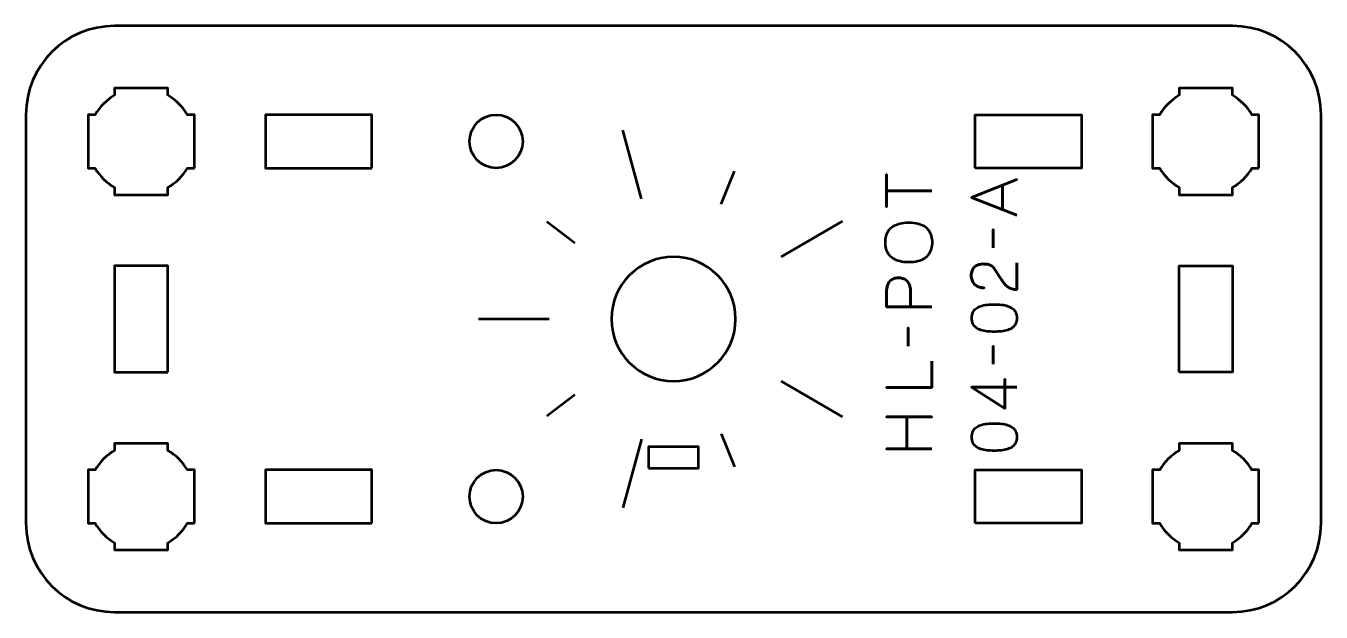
# Model space of a CAD drawing. Header units: centimetres. Extents: x -26.2 to 5.2, y -16.5 to -1.3.
# Drawn here: x -26.15 to -18.85, y -16.5 to -13.2 of the extents above; entities that cross this region are included whole.
import ezdxf

# ---------------------------------------------------------------- set-up
doc = ezdxf.new("R2010")
doc.units = ezdxf.units.CM
doc.header["$MEASUREMENT"] = 0
doc.layers.add('Layer 1', color=7, linetype='Continuous')

msp = doc.modelspace()

# ---------------------------------------------------------------- linework, layer by layer
at = {"layer": 'Layer 1', "lineweight": 53}
for centre in [(-23.49998, -13.85001), (-23.49998, -15.85001)]:
    msp.add_ellipse(centre, major_axis=(0, 0.15), ratio=1, dxfattribs=at)
for points, knots in [([(-19.35007, -16.49999), (-19.35007, -16.49999), (-25.64992, -16.49999), (-25.64992, -16.49999), (-25.64992, -16.49999), (-25.92705, -16.49999), (-26.15001, -16.27689), (-26.15001, -15.99989), (-26.15001, -15.99989), (-26.15001, -15.99989), (-26.15001, -13.69997), (-26.15001, -13.69997), (-26.15001, -13.69997), (-26.15001, -13.42296), (-25.92705, -13.20001), (-25.64992, -13.20001), (-25.64992, -13.20001), (-25.64992, -13.20001), (-19.35007, -13.20001), (-19.35007, -13.20001), (-19.35007, -13.20001), (-19.07308, -13.20001), (-18.84999, -13.42296), (-18.84999, -13.69997), (-18.84999, -13.69997), (-18.84999, -13.69997), (-18.84999, -15.99989), (-18.84999, -15.99989), (-18.84999, -15.99989), (-18.84999, -16.27689), (-19.07308, -16.49999), (-19.35007, -16.49999)], [0, 0, 0, 0, 0.125, 0.125, 0.125, 0.125, 0.25, 0.25, 0.25, 0.25, 0.375, 0.375, 0.375, 0.375, 0.5, 0.5, 0.5, 0.5, 0.625, 0.625, 0.625, 0.625, 0.75, 0.75, 0.75, 0.75, 0.875, 0.875, 0.875, 0.875, 1, 1, 1, 1]), ([(-25.19998, -14.00008), (-25.19998, -14.00008), (-25.24009, -14.00008), (-25.24009, -14.00008), (-25.24009, -14.00008), (-25.26641, -14.04556), (-25.30444, -14.08359), (-25.34991, -14.1099), (-25.34991, -14.1099), (-25.34991, -14.1099), (-25.34991, -14.15001), (-25.34991, -14.15001), (-25.34991, -14.15001), (-25.34991, -14.15001), (-25.49998, -14.15001), (-25.49998, -14.15001), (-25.49998, -14.15001), (-25.49998, -14.15001), (-25.64991, -14.15001), (-25.64991, -14.15001), (-25.64991, -14.15001), (-25.64991, -14.15001), (-25.64991, -14.1099), (-25.64991, -14.1099), (-25.64991, -14.1099), (-25.69553, -14.08359), (-25.73345, -14.04556), (-25.75977, -14.00008), (-25.75977, -14.00008), (-25.75977, -14.00008), (-25.79999, -14.00008), (-25.79999, -14.00008), (-25.79999, -14.00008), (-25.79999, -14.00008), (-25.79999, -13.85001), (-25.79999, -13.85001), (-25.79999, -13.85001), (-25.79999, -13.85001), (-25.79999, -13.70008), (-25.79999, -13.70008), (-25.79999, -13.70008), (-25.79999, -13.70008), (-25.75977, -13.70008), (-25.75977, -13.70008), (-25.75977, -13.70008), (-25.73345, -13.65461), (-25.69553, -13.61658), (-25.64991, -13.59026), (-25.64991, -13.59026), (-25.64991, -13.59026), (-25.64991, -13.55001), (-25.64991, -13.55001), (-25.64991, -13.55001), (-25.64991, -13.55001), (-25.49998, -13.55001), (-25.49998, -13.55001), (-25.49998, -13.55001), (-25.49998, -13.55001), (-25.34991, -13.55001), (-25.34991, -13.55001), (-25.34991, -13.55001), (-25.34991, -13.55001), (-25.34991, -13.59026), (-25.34991, -13.59026), (-25.34991, -13.59026), (-25.30444, -13.61658), (-25.26641, -13.65461), (-25.24009, -13.70008), (-25.24009, -13.70008), (-25.24009, -13.70008), (-25.19998, -13.70008), (-25.19998, -13.70008), (-25.19998, -13.70008), (-25.19998, -13.70008), (-25.19998, -13.85001), (-25.19998, -13.85001), (-25.19998, -13.85001), (-25.19998, -13.85001), (-25.19998, -14.00008), (-25.19998, -14.00008)], [0, 0, 0, 0, 0.05, 0.05, 0.05, 0.05, 0.1, 0.1, 0.1, 0.1, 0.15, 0.15, 0.15, 0.15, 0.2, 0.2, 0.2, 0.2, 0.25, 0.25, 0.25, 0.25, 0.3, 0.3, 0.3, 0.3, 0.35, 0.35, 0.35, 0.35, 0.4, 0.4, 0.4, 0.4, 0.45, 0.45, 0.45, 0.45, 0.5, 0.5, 0.5, 0.5, 0.55, 0.55, 0.55, 0.55, 0.6, 0.6, 0.6, 0.6, 0.65, 0.65, 0.65, 0.65, 0.7, 0.7, 0.7, 0.7, 0.75, 0.75, 0.75, 0.75, 0.8, 0.8, 0.8, 0.8, 0.85, 0.85, 0.85, 0.85, 0.9, 0.9, 0.9, 0.9, 0.95, 0.95, 0.95, 0.95, 1, 1, 1, 1]), ([(-19.19999, -14.00008), (-19.19999, -14.00008), (-19.2401, -14.00008), (-19.2401, -14.00008), (-19.2401, -14.00008), (-19.26642, -14.04556), (-19.30445, -14.08359), (-19.34992, -14.1099), (-19.34992, -14.1099), (-19.34992, -14.1099), (-19.34992, -14.15001), (-19.34992, -14.15001), (-19.34992, -14.15001), (-19.34992, -14.15001), (-19.49999, -14.15001), (-19.49999, -14.15001), (-19.49999, -14.15001), (-19.49999, -14.15001), (-19.64992, -14.15001), (-19.64992, -14.15001), (-19.64992, -14.15001), (-19.64992, -14.15001), (-19.64992, -14.1099), (-19.64992, -14.1099), (-19.64992, -14.1099), (-19.69554, -14.08359), (-19.73346, -14.04556), (-19.75978, -14.00008), (-19.75978, -14.00008), (-19.75978, -14.00008), (-19.8, -14.00008), (-19.8, -14.00008), (-19.8, -14.00008), (-19.8, -14.00008), (-19.8, -13.85001), (-19.8, -13.85001), (-19.8, -13.85001), (-19.8, -13.85001), (-19.8, -13.70008), (-19.8, -13.70008), (-19.8, -13.70008), (-19.8, -13.70008), (-19.75978, -13.70008), (-19.75978, -13.70008), (-19.75978, -13.70008), (-19.73346, -13.65461), (-19.69554, -13.61658), (-19.64992, -13.59026), (-19.64992, -13.59026), (-19.64992, -13.59026), (-19.64992, -13.55001), (-19.64992, -13.55001), (-19.64992, -13.55001), (-19.64992, -13.55001), (-19.49999, -13.55001), (-19.49999, -13.55001), (-19.49999, -13.55001), (-19.49999, -13.55001), (-19.34992, -13.55001), (-19.34992, -13.55001), (-19.34992, -13.55001), (-19.34992, -13.55001), (-19.34992, -13.59026), (-19.34992, -13.59026), (-19.34992, -13.59026), (-19.30445, -13.61658), (-19.26642, -13.65461), (-19.2401, -13.70008), (-19.2401, -13.70008), (-19.2401, -13.70008), (-19.19999, -13.70008), (-19.19999, -13.70008), (-19.19999, -13.70008), (-19.19999, -13.70008), (-19.19999, -13.85001), (-19.19999, -13.85001), (-19.19999, -13.85001), (-19.19999, -13.85001), (-19.19999, -14.00008), (-19.19999, -14.00008)], [0, 0, 0, 0, 0.05, 0.05, 0.05, 0.05, 0.1, 0.1, 0.1, 0.1, 0.15, 0.15, 0.15, 0.15, 0.2, 0.2, 0.2, 0.2, 0.25, 0.25, 0.25, 0.25, 0.3, 0.3, 0.3, 0.3, 0.35, 0.35, 0.35, 0.35, 0.4, 0.4, 0.4, 0.4, 0.45, 0.45, 0.45, 0.45, 0.5, 0.5, 0.5, 0.5, 0.55, 0.55, 0.55, 0.55, 0.6, 0.6, 0.6, 0.6, 0.65, 0.65, 0.65, 0.65, 0.7, 0.7, 0.7, 0.7, 0.75, 0.75, 0.75, 0.75, 0.8, 0.8, 0.8, 0.8, 0.85, 0.85, 0.85, 0.85, 0.9, 0.9, 0.9, 0.9, 0.95, 0.95, 0.95, 0.95, 1, 1, 1, 1]), ([(-24.19997, -13.99997), (-24.19997, -13.99997), (-24.79997, -13.99997), (-24.79997, -13.99997), (-24.79997, -13.99997), (-24.79997, -13.99997), (-24.79997, -13.69997), (-24.79997, -13.69997), (-24.79997, -13.69997), (-24.79997, -13.69997), (-24.19997, -13.69997), (-24.19997, -13.69997), (-24.19997, -13.69997), (-24.19997, -13.69997), (-24.19997, -13.99997), (-24.19997, -13.99997)], [0, 0, 0, 0, 0.25, 0.25, 0.25, 0.25, 0.5, 0.5, 0.5, 0.5, 0.75, 0.75, 0.75, 0.75, 1, 1, 1, 1]), ([(-20.80001, -14.00005), (-20.80001, -14.00005), (-20.20001, -14.00005), (-20.20001, -14.00005), (-20.20001, -14.00005), (-20.20001, -14.00005), (-20.20001, -13.70005), (-20.20001, -13.70005), (-20.20001, -13.70005), (-20.20001, -13.70005), (-20.80001, -13.70005), (-20.80001, -13.70005), (-20.80001, -13.70005), (-20.80001, -13.70005), (-20.80001, -14.00005), (-20.80001, -14.00005)], [0, 0, 0, 0, 0.25, 0.25, 0.25, 0.25, 0.5, 0.5, 0.5, 0.5, 0.75, 0.75, 0.75, 0.75, 1, 1, 1, 1]), ([(-22.84998, -14.85001), (-22.84998, -14.65675), (-22.69324, -14.50001), (-22.49999, -14.50001), (-22.49999, -14.50001), (-22.30673, -14.50001), (-22.14999, -14.65675), (-22.14999, -14.85001), (-22.14999, -14.85001), (-22.14999, -15.04327), (-22.30673, -15.20001), (-22.49999, -15.20001), (-22.49999, -15.20001), (-22.69324, -15.20001), (-22.84998, -15.04327), (-22.84998, -14.85001)], [0, 0, 0, 0, 0.25, 0.25, 0.25, 0.25, 0.5, 0.5, 0.5, 0.5, 0.75, 0.75, 0.75, 0.75, 1, 1, 1, 1]), ([(-25.34992, -15.14994), (-25.34992, -15.14994), (-25.64992, -15.14994), (-25.64992, -15.14994), (-25.64992, -15.14994), (-25.64992, -15.14994), (-25.64992, -14.54994), (-25.64992, -14.54994), (-25.64992, -14.54994), (-25.64992, -14.54994), (-25.34992, -14.54994), (-25.34992, -14.54994), (-25.34992, -14.54994), (-25.34992, -14.54994), (-25.34992, -15.14994), (-25.34992, -15.14994)], [0, 0, 0, 0, 0.25, 0.25, 0.25, 0.25, 0.5, 0.5, 0.5, 0.5, 0.75, 0.75, 0.75, 0.75, 1, 1, 1, 1]), ([(-19.65006, -15.15002), (-19.65006, -15.15002), (-19.35006, -15.15002), (-19.35006, -15.15002), (-19.35006, -15.15002), (-19.35006, -15.15002), (-19.35006, -14.55002), (-19.35006, -14.55002), (-19.35006, -14.55002), (-19.35006, -14.55002), (-19.65006, -14.55002), (-19.65006, -14.55002), (-19.65006, -14.55002), (-19.65006, -14.55002), (-19.65006, -15.15002), (-19.65006, -15.15002)], [0, 0, 0, 0, 0.25, 0.25, 0.25, 0.25, 0.5, 0.5, 0.5, 0.5, 0.75, 0.75, 0.75, 0.75, 1, 1, 1, 1]), ([(-25.19998, -16.00008), (-25.19998, -16.00008), (-25.24009, -16.00008), (-25.24009, -16.00008), (-25.24009, -16.00008), (-25.26641, -16.04556), (-25.30444, -16.08359), (-25.34991, -16.1099), (-25.34991, -16.1099), (-25.34991, -16.1099), (-25.34991, -16.15001), (-25.34991, -16.15001), (-25.34991, -16.15001), (-25.34991, -16.15001), (-25.49998, -16.15001), (-25.49998, -16.15001), (-25.49998, -16.15001), (-25.49998, -16.15001), (-25.64991, -16.15001), (-25.64991, -16.15001), (-25.64991, -16.15001), (-25.64991, -16.15001), (-25.64991, -16.1099), (-25.64991, -16.1099), (-25.64991, -16.1099), (-25.69553, -16.08359), (-25.73345, -16.04556), (-25.75977, -16.00008), (-25.75977, -16.00008), (-25.75977, -16.00008), (-25.79999, -16.00008), (-25.79999, -16.00008), (-25.79999, -16.00008), (-25.79999, -16.00008), (-25.79999, -15.85001), (-25.79999, -15.85001), (-25.79999, -15.85001), (-25.79999, -15.85001), (-25.79999, -15.70008), (-25.79999, -15.70008), (-25.79999, -15.70008), (-25.79999, -15.70008), (-25.75977, -15.70008), (-25.75977, -15.70008), (-25.75977, -15.70008), (-25.73345, -15.65461), (-25.69553, -15.61658), (-25.64991, -15.59026), (-25.64991, -15.59026), (-25.64991, -15.59026), (-25.64991, -15.55001), (-25.64991, -15.55001), (-25.64991, -15.55001), (-25.64991, -15.55001), (-25.49998, -15.55001), (-25.49998, -15.55001), (-25.49998, -15.55001), (-25.49998, -15.55001), (-25.34991, -15.55001), (-25.34991, -15.55001), (-25.34991, -15.55001), (-25.34991, -15.55001), (-25.34991, -15.59026), (-25.34991, -15.59026), (-25.34991, -15.59026), (-25.30444, -15.61658), (-25.26641, -15.65461), (-25.24009, -15.70008), (-25.24009, -15.70008), (-25.24009, -15.70008), (-25.19998, -15.70008), (-25.19998, -15.70008), (-25.19998, -15.70008), (-25.19998, -15.70008), (-25.19998, -15.85001), (-25.19998, -15.85001), (-25.19998, -15.85001), (-25.19998, -15.85001), (-25.19998, -16.00008), (-25.19998, -16.00008)], [0, 0, 0, 0, 0.05, 0.05, 0.05, 0.05, 0.1, 0.1, 0.1, 0.1, 0.15, 0.15, 0.15, 0.15, 0.2, 0.2, 0.2, 0.2, 0.25, 0.25, 0.25, 0.25, 0.3, 0.3, 0.3, 0.3, 0.35, 0.35, 0.35, 0.35, 0.4, 0.4, 0.4, 0.4, 0.45, 0.45, 0.45, 0.45, 0.5, 0.5, 0.5, 0.5, 0.55, 0.55, 0.55, 0.55, 0.6, 0.6, 0.6, 0.6, 0.65, 0.65, 0.65, 0.65, 0.7, 0.7, 0.7, 0.7, 0.75, 0.75, 0.75, 0.75, 0.8, 0.8, 0.8, 0.8, 0.85, 0.85, 0.85, 0.85, 0.9, 0.9, 0.9, 0.9, 0.95, 0.95, 0.95, 0.95, 1, 1, 1, 1]), ([(-22.63998, -15.69001), (-22.63998, -15.69001), (-22.63998, -15.57001), (-22.63998, -15.57001), (-22.63998, -15.57001), (-22.63998, -15.57001), (-22.35999, -15.57001), (-22.35999, -15.57001), (-22.35999, -15.57001), (-22.35999, -15.57001), (-22.35999, -15.69001), (-22.35999, -15.69001), (-22.35999, -15.69001), (-22.35999, -15.69001), (-22.63998, -15.69001), (-22.63998, -15.69001)], [0, 0, 0, 0, 0.25, 0.25, 0.25, 0.25, 0.5, 0.5, 0.5, 0.5, 0.75, 0.75, 0.75, 0.75, 1, 1, 1, 1]), ([(-19.19999, -16.00008), (-19.19999, -16.00008), (-19.2401, -16.00008), (-19.2401, -16.00008), (-19.2401, -16.00008), (-19.26642, -16.04556), (-19.30445, -16.08359), (-19.34992, -16.1099), (-19.34992, -16.1099), (-19.34992, -16.1099), (-19.34992, -16.15001), (-19.34992, -16.15001), (-19.34992, -16.15001), (-19.34992, -16.15001), (-19.49999, -16.15001), (-19.49999, -16.15001), (-19.49999, -16.15001), (-19.49999, -16.15001), (-19.64992, -16.15001), (-19.64992, -16.15001), (-19.64992, -16.15001), (-19.64992, -16.15001), (-19.64992, -16.1099), (-19.64992, -16.1099), (-19.64992, -16.1099), (-19.69554, -16.08359), (-19.73346, -16.04556), (-19.75978, -16.00008), (-19.75978, -16.00008), (-19.75978, -16.00008), (-19.8, -16.00008), (-19.8, -16.00008), (-19.8, -16.00008), (-19.8, -16.00008), (-19.8, -15.85001), (-19.8, -15.85001), (-19.8, -15.85001), (-19.8, -15.85001), (-19.8, -15.70008), (-19.8, -15.70008), (-19.8, -15.70008), (-19.8, -15.70008), (-19.75978, -15.70008), (-19.75978, -15.70008), (-19.75978, -15.70008), (-19.73346, -15.65461), (-19.69554, -15.61658), (-19.64992, -15.59026), (-19.64992, -15.59026), (-19.64992, -15.59026), (-19.64992, -15.55001), (-19.64992, -15.55001), (-19.64992, -15.55001), (-19.64992, -15.55001), (-19.49999, -15.55001), (-19.49999, -15.55001), (-19.49999, -15.55001), (-19.49999, -15.55001), (-19.34992, -15.55001), (-19.34992, -15.55001), (-19.34992, -15.55001), (-19.34992, -15.55001), (-19.34992, -15.59026), (-19.34992, -15.59026), (-19.34992, -15.59026), (-19.30445, -15.61658), (-19.26642, -15.65461), (-19.2401, -15.70008), (-19.2401, -15.70008), (-19.2401, -15.70008), (-19.19999, -15.70008), (-19.19999, -15.70008), (-19.19999, -15.70008), (-19.19999, -15.70008), (-19.19999, -15.85001), (-19.19999, -15.85001), (-19.19999, -15.85001), (-19.19999, -15.85001), (-19.19999, -16.00008), (-19.19999, -16.00008)], [0, 0, 0, 0, 0.05, 0.05, 0.05, 0.05, 0.1, 0.1, 0.1, 0.1, 0.15, 0.15, 0.15, 0.15, 0.2, 0.2, 0.2, 0.2, 0.25, 0.25, 0.25, 0.25, 0.3, 0.3, 0.3, 0.3, 0.35, 0.35, 0.35, 0.35, 0.4, 0.4, 0.4, 0.4, 0.45, 0.45, 0.45, 0.45, 0.5, 0.5, 0.5, 0.5, 0.55, 0.55, 0.55, 0.55, 0.6, 0.6, 0.6, 0.6, 0.65, 0.65, 0.65, 0.65, 0.7, 0.7, 0.7, 0.7, 0.75, 0.75, 0.75, 0.75, 0.8, 0.8, 0.8, 0.8, 0.85, 0.85, 0.85, 0.85, 0.9, 0.9, 0.9, 0.9, 0.95, 0.95, 0.95, 0.95, 1, 1, 1, 1]), ([(-24.19997, -15.99989), (-24.19997, -15.99989), (-24.79997, -15.99989), (-24.79997, -15.99989), (-24.79997, -15.99989), (-24.79997, -15.99989), (-24.79997, -15.69989), (-24.79997, -15.69989), (-24.79997, -15.69989), (-24.79997, -15.69989), (-24.19997, -15.69989), (-24.19997, -15.69989), (-24.19997, -15.69989), (-24.19997, -15.69989), (-24.19997, -15.99989), (-24.19997, -15.99989)], [0, 0, 0, 0, 0.25, 0.25, 0.25, 0.25, 0.5, 0.5, 0.5, 0.5, 0.75, 0.75, 0.75, 0.75, 1, 1, 1, 1]), ([(-20.80001, -15.99997), (-20.80001, -15.99997), (-20.20001, -15.99997), (-20.20001, -15.99997), (-20.20001, -15.99997), (-20.20001, -15.99997), (-20.20001, -15.69997), (-20.20001, -15.69997), (-20.20001, -15.69997), (-20.20001, -15.69997), (-20.80001, -15.69997), (-20.80001, -15.69997), (-20.80001, -15.69997), (-20.80001, -15.69997), (-20.80001, -15.99997), (-20.80001, -15.99997)], [0, 0, 0, 0, 0.25, 0.25, 0.25, 0.25, 0.5, 0.5, 0.5, 0.5, 0.75, 0.75, 0.75, 0.75, 1, 1, 1, 1])]:
    msp.add_open_spline(points, degree=3, knots=knots, dxfattribs=at)
at = {"layer": 'Layer 1', "color": 5, "lineweight": 53}
for points in [[(-22.68116, -14.17386), (-22.68116, -14.17386), (-22.78469, -13.78749), (-22.78469, -13.78749)], [(-22.23211, -14.20329), (-22.23211, -14.20329), (-22.15557, -14.01852), (-22.15557, -14.01852)], [(-23.05533, -14.42388), (-23.05533, -14.42388), (-23.214, -14.30212), (-23.214, -14.30212)], [(-21.89377, -14.50001), (-21.89377, -14.50001), (-21.54736, -14.30001), (-21.54736, -14.30001)], [(-23.19998, -14.85001), (-23.19998, -14.85001), (-23.59998, -14.85001), (-23.59998, -14.85001)], [(-21.89377, -15.20001), (-21.89377, -15.20001), (-21.54736, -15.40001), (-21.54736, -15.40001)], [(-23.05533, -15.27614), (-23.05533, -15.27614), (-23.214, -15.39789), (-23.214, -15.39789)], [(-22.68116, -15.52615), (-22.68116, -15.52615), (-22.78469, -15.91252), (-22.78469, -15.91252)], [(-22.23211, -15.49672), (-22.23211, -15.49672), (-22.15557, -15.6815), (-22.15557, -15.6815)]]:
    msp.add_open_spline(points, degree=3, dxfattribs=at)
for points, knots in [([(-21.04463, -14.12794), (-21.04463, -14.12794), (-21.29898, -14.12794), (-21.29898, -14.12794), (-21.29898, -14.12794), (-21.29898, -14.12794), (-21.29898, -14.21931), (-21.29898, -14.21931), (-21.29898, -14.21931), (-21.29898, -14.21931), (-21.29898, -14.03586), (-21.29898, -14.03586), (-21.29898, -14.03586), (-21.29898, -14.03586), (-21.29898, -14.12794), (-21.29898, -14.12794), (-21.29898, -14.12794), (-21.29898, -14.12794), (-21.04463, -14.12794), (-21.04463, -14.12794)], [0, 0, 0, 0, 0.2, 0.2, 0.2, 0.2, 0.4, 0.4, 0.4, 0.4, 0.6, 0.6, 0.6, 0.6, 0.8, 0.8, 0.8, 0.8, 1, 1, 1, 1]), ([(-20.56521, -14.26622), (-20.56521, -14.26622), (-20.81956, -14.16532), (-20.81956, -14.16532), (-20.81956, -14.16532), (-20.81956, -14.16532), (-20.56521, -14.06408), (-20.56521, -14.06408), (-20.56521, -14.06408), (-20.56521, -14.06408), (-20.81956, -14.16532), (-20.81956, -14.16532), (-20.81956, -14.16532), (-20.81956, -14.16532), (-20.56521, -14.26622), (-20.56521, -14.26622)], [0, 0, 0, 0, 0.25, 0.25, 0.25, 0.25, 0.5, 0.5, 0.5, 0.5, 0.75, 0.75, 0.75, 0.75, 1, 1, 1, 1]), ([(-20.64529, -14.23447), (-20.64529, -14.23447), (-20.64529, -14.09618), (-20.64529, -14.09618), (-20.64529, -14.09618), (-20.64529, -14.09618), (-20.64529, -14.23447), (-20.64529, -14.23447)], [0, 0, 0, 0, 0.5, 0.5, 0.5, 0.5, 1, 1, 1, 1]), ([(-21.04251, -14.41863), (-21.04245, -14.40622), (-21.04392, -14.39446), (-21.04681, -14.38323), (-21.04681, -14.38323), (-21.04975, -14.37206), (-21.05433, -14.36183), (-21.06068, -14.35248), (-21.06068, -14.35248), (-21.06697, -14.34313), (-21.07526, -14.33502), (-21.08549, -14.32814), (-21.08549, -14.32814), (-21.09572, -14.32126), (-21.10813, -14.31597), (-21.12271, -14.3122), (-21.12271, -14.3122), (-21.13729, -14.30838), (-21.15429, -14.3065), (-21.17375, -14.30644), (-21.17375, -14.30644), (-21.19321, -14.3065), (-21.2102, -14.30838), (-21.22484, -14.3122), (-21.22484, -14.3122), (-21.23948, -14.31597), (-21.25195, -14.32126), (-21.26224, -14.32814), (-21.26224, -14.32814), (-21.27253, -14.33502), (-21.28088, -14.34313), (-21.28728, -14.35248), (-21.28728, -14.35248), (-21.29369, -14.36183), (-21.29834, -14.37206), (-21.30134, -14.38323), (-21.30134, -14.38323), (-21.30428, -14.39446), (-21.30575, -14.40622), (-21.30569, -14.41863), (-21.30569, -14.41863), (-21.30575, -14.43103), (-21.30428, -14.44279), (-21.30134, -14.45402), (-21.30134, -14.45402), (-21.29834, -14.46519), (-21.29369, -14.47542), (-21.28728, -14.48477), (-21.28728, -14.48477), (-21.28088, -14.49412), (-21.27253, -14.50223), (-21.26224, -14.50911), (-21.26224, -14.50911), (-21.25195, -14.51599), (-21.23948, -14.52128), (-21.22484, -14.52505), (-21.22484, -14.52505), (-21.2102, -14.52887), (-21.19321, -14.53075), (-21.17375, -14.53081), (-21.17375, -14.53081), (-21.15429, -14.53075), (-21.13729, -14.52887), (-21.12271, -14.52505), (-21.12271, -14.52505), (-21.10813, -14.52128), (-21.09572, -14.51599), (-21.08549, -14.50911), (-21.08549, -14.50911), (-21.07526, -14.50223), (-21.06697, -14.49412), (-21.06068, -14.48477), (-21.06068, -14.48477), (-21.05433, -14.47542), (-21.04975, -14.46519), (-21.04681, -14.45402), (-21.04681, -14.45402), (-21.04392, -14.44279), (-21.04245, -14.43103), (-21.04251, -14.41863)], [0, 0, 0, 0, 0.05, 0.05, 0.05, 0.05, 0.1, 0.1, 0.1, 0.1, 0.15, 0.15, 0.15, 0.15, 0.2, 0.2, 0.2, 0.2, 0.25, 0.25, 0.25, 0.25, 0.3, 0.3, 0.3, 0.3, 0.35, 0.35, 0.35, 0.35, 0.4, 0.4, 0.4, 0.4, 0.45, 0.45, 0.45, 0.45, 0.5, 0.5, 0.5, 0.5, 0.55, 0.55, 0.55, 0.55, 0.6, 0.6, 0.6, 0.6, 0.65, 0.65, 0.65, 0.65, 0.7, 0.7, 0.7, 0.7, 0.75, 0.75, 0.75, 0.75, 0.8, 0.8, 0.8, 0.8, 0.85, 0.85, 0.85, 0.85, 0.9, 0.9, 0.9, 0.9, 0.95, 0.95, 0.95, 0.95, 1, 1, 1, 1]), ([(-21.04251, -14.41863), (-21.04245, -14.40622), (-21.04392, -14.39446), (-21.04681, -14.38323), (-21.04681, -14.38323), (-21.04975, -14.37206), (-21.05433, -14.36183), (-21.06068, -14.35248), (-21.06068, -14.35248), (-21.06697, -14.34313), (-21.07526, -14.33502), (-21.08549, -14.32814), (-21.08549, -14.32814), (-21.09572, -14.32126), (-21.10813, -14.31597), (-21.12271, -14.3122), (-21.12271, -14.3122), (-21.13729, -14.30838), (-21.15429, -14.3065), (-21.17375, -14.30644), (-21.17375, -14.30644), (-21.19321, -14.3065), (-21.2102, -14.30838), (-21.22484, -14.3122), (-21.22484, -14.3122), (-21.23948, -14.31597), (-21.25195, -14.32126), (-21.26224, -14.32814), (-21.26224, -14.32814), (-21.27253, -14.33502), (-21.28088, -14.34313), (-21.28728, -14.35248), (-21.28728, -14.35248), (-21.29369, -14.36183), (-21.29834, -14.37206), (-21.30134, -14.38323), (-21.30134, -14.38323), (-21.30428, -14.39446), (-21.30575, -14.40622), (-21.30569, -14.41863), (-21.30569, -14.41863), (-21.30575, -14.43103), (-21.30428, -14.44279), (-21.30134, -14.45402), (-21.30134, -14.45402), (-21.29834, -14.46519), (-21.29369, -14.47542), (-21.28728, -14.48477), (-21.28728, -14.48477), (-21.28088, -14.49412), (-21.27253, -14.50223), (-21.26224, -14.50911), (-21.26224, -14.50911), (-21.25195, -14.51599), (-21.23948, -14.52128), (-21.22484, -14.52505), (-21.22484, -14.52505), (-21.2102, -14.52887), (-21.19321, -14.53075), (-21.17375, -14.53081), (-21.17375, -14.53081), (-21.15429, -14.53075), (-21.13729, -14.52887), (-21.12271, -14.52505), (-21.12271, -14.52505), (-21.10813, -14.52128), (-21.09572, -14.51599), (-21.08549, -14.50911), (-21.08549, -14.50911), (-21.07526, -14.50223), (-21.06697, -14.49412), (-21.06068, -14.48477), (-21.06068, -14.48477), (-21.05433, -14.47542), (-21.04975, -14.46519), (-21.04681, -14.45402), (-21.04681, -14.45402), (-21.04392, -14.44279), (-21.04245, -14.43103), (-21.04251, -14.41863)], [0, 0, 0, 0, 0.05, 0.05, 0.05, 0.05, 0.1, 0.1, 0.1, 0.1, 0.15, 0.15, 0.15, 0.15, 0.2, 0.2, 0.2, 0.2, 0.25, 0.25, 0.25, 0.25, 0.3, 0.3, 0.3, 0.3, 0.35, 0.35, 0.35, 0.35, 0.4, 0.4, 0.4, 0.4, 0.45, 0.45, 0.45, 0.45, 0.5, 0.5, 0.5, 0.5, 0.55, 0.55, 0.55, 0.55, 0.6, 0.6, 0.6, 0.6, 0.65, 0.65, 0.65, 0.65, 0.7, 0.7, 0.7, 0.7, 0.75, 0.75, 0.75, 0.75, 0.8, 0.8, 0.8, 0.8, 0.85, 0.85, 0.85, 0.85, 0.9, 0.9, 0.9, 0.9, 0.95, 0.95, 0.95, 0.95, 1, 1, 1, 1]), ([(-20.69821, -14.44967), (-20.69821, -14.44967), (-20.69821, -14.34701), (-20.69821, -14.34701), (-20.69821, -14.34701), (-20.69821, -14.34701), (-20.69821, -14.44967), (-20.69821, -14.44967)], [0, 0, 0, 0, 0.5, 0.5, 0.5, 0.5, 1, 1, 1, 1]), ([(-20.56521, -14.53293), (-20.56521, -14.53293), (-20.56521, -14.68427), (-20.56521, -14.68427), (-20.56521, -14.68427), (-20.57544, -14.68398), (-20.5845, -14.68268), (-20.59226, -14.68051), (-20.59226, -14.68051), (-20.60002, -14.67827), (-20.60684, -14.67527), (-20.61272, -14.67157), (-20.61272, -14.67157), (-20.6186, -14.66781), (-20.62383, -14.66351), (-20.62842, -14.65863), (-20.62842, -14.65863), (-20.63306, -14.65375), (-20.63729, -14.64852), (-20.64129, -14.64288), (-20.64129, -14.64288), (-20.64523, -14.63723), (-20.64917, -14.63141), (-20.65305, -14.62536), (-20.65305, -14.62536), (-20.65305, -14.62536), (-20.69327, -14.56503), (-20.69327, -14.56503), (-20.69327, -14.56503), (-20.69762, -14.55886), (-20.70232, -14.55404), (-20.7075, -14.55062), (-20.7075, -14.55062), (-20.71261, -14.54716), (-20.71802, -14.54475), (-20.72367, -14.54328), (-20.72367, -14.54328), (-20.72937, -14.54186), (-20.73513, -14.54098), (-20.74107, -14.54069), (-20.74107, -14.54069), (-20.74701, -14.54039), (-20.75295, -14.54028), (-20.75889, -14.54034), (-20.75889, -14.54034), (-20.76377, -14.54034), (-20.769, -14.54098), (-20.77464, -14.54228), (-20.77464, -14.54228), (-20.78023, -14.54363), (-20.78582, -14.54574), (-20.79134, -14.54874), (-20.79134, -14.54874), (-20.79687, -14.55174), (-20.80193, -14.55574), (-20.80651, -14.56074), (-20.80651, -14.56074), (-20.81104, -14.56574), (-20.81468, -14.57191), (-20.81745, -14.57926), (-20.81745, -14.57926), (-20.82021, -14.58661), (-20.82162, -14.59525), (-20.82168, -14.60525), (-20.82168, -14.60525), (-20.82162, -14.6153), (-20.82021, -14.62418), (-20.81751, -14.63182), (-20.81751, -14.63182), (-20.8148, -14.63947), (-20.81104, -14.64599), (-20.80628, -14.6514), (-20.80628, -14.6514), (-20.80151, -14.65681), (-20.79599, -14.66116), (-20.78981, -14.66457), (-20.78981, -14.66457), (-20.78364, -14.66798), (-20.77705, -14.67045), (-20.77012, -14.67204), (-20.77012, -14.67204), (-20.76318, -14.67363), (-20.75612, -14.67439), (-20.74901, -14.67439), (-20.74901, -14.67439), (-20.75612, -14.67439), (-20.76318, -14.67363), (-20.77012, -14.67204), (-20.77012, -14.67204), (-20.77705, -14.67045), (-20.78364, -14.66798), (-20.78981, -14.66457), (-20.78981, -14.66457), (-20.79599, -14.66116), (-20.80151, -14.65681), (-20.80628, -14.6514), (-20.80628, -14.6514), (-20.81104, -14.64599), (-20.8148, -14.63947), (-20.81751, -14.63182), (-20.81751, -14.63182), (-20.82021, -14.62418), (-20.82162, -14.6153), (-20.82168, -14.60525), (-20.82168, -14.60525), (-20.82162, -14.59525), (-20.82021, -14.58661), (-20.81745, -14.57926), (-20.81745, -14.57926), (-20.81468, -14.57191), (-20.81104, -14.56574), (-20.80651, -14.56074), (-20.80651, -14.56074), (-20.80193, -14.55574), (-20.79687, -14.55174), (-20.79134, -14.54874), (-20.79134, -14.54874), (-20.78582, -14.54574), (-20.78023, -14.54363), (-20.77464, -14.54228), (-20.77464, -14.54228), (-20.769, -14.54098), (-20.76377, -14.54034), (-20.75889, -14.54034), (-20.75889, -14.54034), (-20.75295, -14.54028), (-20.74701, -14.54039), (-20.74107, -14.54069), (-20.74107, -14.54069), (-20.73513, -14.54098), (-20.72937, -14.54186), (-20.72367, -14.54328), (-20.72367, -14.54328), (-20.71802, -14.54475), (-20.71261, -14.54716), (-20.7075, -14.55062), (-20.7075, -14.55062), (-20.70232, -14.55404), (-20.69762, -14.55886), (-20.69327, -14.56503), (-20.69327, -14.56503), (-20.69327, -14.56503), (-20.65305, -14.62536), (-20.65305, -14.62536), (-20.65305, -14.62536), (-20.64917, -14.63141), (-20.64523, -14.63723), (-20.64129, -14.64288), (-20.64129, -14.64288), (-20.63729, -14.64852), (-20.63306, -14.65375), (-20.62842, -14.65863), (-20.62842, -14.65863), (-20.62383, -14.66351), (-20.6186, -14.66781), (-20.61272, -14.67157), (-20.61272, -14.67157), (-20.60684, -14.67527), (-20.60002, -14.67827), (-20.59226, -14.68051), (-20.59226, -14.68051), (-20.5845, -14.68268), (-20.57544, -14.68398), (-20.56521, -14.68427), (-20.56521, -14.68427), (-20.56521, -14.68427), (-20.56521, -14.53293), (-20.56521, -14.53293)], [0, 0, 0, 0, 0.0238095, 0.0238095, 0.0238095, 0.0238095, 0.047619, 0.047619, 0.047619, 0.047619, 0.0714286, 0.0714286, 0.0714286, 0.0714286, 0.0952381, 0.0952381, 0.0952381, 0.0952381, 0.1190476, 0.1190476, 0.1190476, 0.1190476, 0.1428571, 0.1428571, 0.1428571, 0.1428571, 0.1666667, 0.1666667, 0.1666667, 0.1666667, 0.1904762, 0.1904762, 0.1904762, 0.1904762, 0.2142857, 0.2142857, 0.2142857, 0.2142857, 0.2380952, 0.2380952, 0.2380952, 0.2380952, 0.2619048, 0.2619048, 0.2619048, 0.2619048, 0.2857143, 0.2857143, 0.2857143, 0.2857143, 0.3095238, 0.3095238, 0.3095238, 0.3095238, 0.3333333, 0.3333333, 0.3333333, 0.3333333, 0.3571429, 0.3571429, 0.3571429, 0.3571429, 0.3809524, 0.3809524, 0.3809524, 0.3809524, 0.4047619, 0.4047619, 0.4047619, 0.4047619, 0.4285714, 0.4285714, 0.4285714, 0.4285714, 0.452381, 0.452381, 0.452381, 0.452381, 0.4761905, 0.4761905, 0.4761905, 0.4761905, 0.5, 0.5, 0.5, 0.5, 0.5238095, 0.5238095, 0.5238095, 0.5238095, 0.547619, 0.547619, 0.547619, 0.547619, 0.5714286, 0.5714286, 0.5714286, 0.5714286, 0.5952381, 0.5952381, 0.5952381, 0.5952381, 0.6190476, 0.6190476, 0.6190476, 0.6190476, 0.6428571, 0.6428571, 0.6428571, 0.6428571, 0.6666667, 0.6666667, 0.6666667, 0.6666667, 0.6904762, 0.6904762, 0.6904762, 0.6904762, 0.7142857, 0.7142857, 0.7142857, 0.7142857, 0.7380952, 0.7380952, 0.7380952, 0.7380952, 0.7619048, 0.7619048, 0.7619048, 0.7619048, 0.7857143, 0.7857143, 0.7857143, 0.7857143, 0.8095238, 0.8095238, 0.8095238, 0.8095238, 0.8333333, 0.8333333, 0.8333333, 0.8333333, 0.8571429, 0.8571429, 0.8571429, 0.8571429, 0.8809524, 0.8809524, 0.8809524, 0.8809524, 0.9047619, 0.9047619, 0.9047619, 0.9047619, 0.9285714, 0.9285714, 0.9285714, 0.9285714, 0.952381, 0.952381, 0.952381, 0.952381, 0.9761905, 0.9761905, 0.9761905, 0.9761905, 1, 1, 1, 1]), ([(-21.04463, -14.78128), (-21.04463, -14.78128), (-21.29898, -14.78128), (-21.29898, -14.78128), (-21.29898, -14.78128), (-21.29898, -14.78128), (-21.29898, -14.70014), (-21.29898, -14.70014), (-21.29898, -14.70014), (-21.29893, -14.68391), (-21.2971, -14.67057), (-21.29358, -14.66004), (-21.29358, -14.66004), (-21.29011, -14.64957), (-21.28528, -14.64134), (-21.27917, -14.6354), (-21.27917, -14.6354), (-21.27311, -14.62947), (-21.26618, -14.62523), (-21.25836, -14.62265), (-21.25836, -14.62265), (-21.25054, -14.62012), (-21.24236, -14.61865), (-21.23372, -14.6183), (-21.23372, -14.6183), (-21.22508, -14.61788), (-21.21661, -14.61888), (-21.20838, -14.62123), (-21.20838, -14.62123), (-21.20015, -14.62365), (-21.19268, -14.6277), (-21.18598, -14.63352), (-21.18598, -14.63352), (-21.17927, -14.63929), (-21.17392, -14.64711), (-21.16998, -14.65692), (-21.16998, -14.65692), (-21.16599, -14.66674), (-21.16399, -14.67891), (-21.16387, -14.69344), (-21.16387, -14.69344), (-21.16387, -14.69344), (-21.16387, -14.78128), (-21.16387, -14.78128), (-21.16387, -14.78128), (-21.16387, -14.78128), (-21.16387, -14.69344), (-21.16387, -14.69344), (-21.16387, -14.69344), (-21.16399, -14.67921), (-21.16599, -14.66716), (-21.16998, -14.65739), (-21.16998, -14.65739), (-21.17392, -14.64758), (-21.17927, -14.63976), (-21.18598, -14.63388), (-21.18598, -14.63388), (-21.19268, -14.62806), (-21.20015, -14.62388), (-21.20838, -14.62141), (-21.20838, -14.62141), (-21.21661, -14.61894), (-21.22508, -14.61788), (-21.23372, -14.6183), (-21.23372, -14.6183), (-21.24236, -14.61865), (-21.25054, -14.62012), (-21.25836, -14.62276), (-21.25836, -14.62276), (-21.26618, -14.62535), (-21.27311, -14.6297), (-21.27917, -14.63564), (-21.27917, -14.63564), (-21.28528, -14.64164), (-21.29011, -14.64987), (-21.29358, -14.66033), (-21.29358, -14.66033), (-21.2971, -14.67086), (-21.29893, -14.68409), (-21.29898, -14.70014), (-21.29898, -14.70014), (-21.29898, -14.70014), (-21.29898, -14.78128), (-21.29898, -14.78128), (-21.29898, -14.78128), (-21.29898, -14.78128), (-21.04463, -14.78128), (-21.04463, -14.78128)], [0, 0, 0, 0, 0.0454545, 0.0454545, 0.0454545, 0.0454545, 0.0909091, 0.0909091, 0.0909091, 0.0909091, 0.1363636, 0.1363636, 0.1363636, 0.1363636, 0.1818182, 0.1818182, 0.1818182, 0.1818182, 0.2272727, 0.2272727, 0.2272727, 0.2272727, 0.2727273, 0.2727273, 0.2727273, 0.2727273, 0.3181818, 0.3181818, 0.3181818, 0.3181818, 0.3636364, 0.3636364, 0.3636364, 0.3636364, 0.4090909, 0.4090909, 0.4090909, 0.4090909, 0.4545455, 0.4545455, 0.4545455, 0.4545455, 0.5, 0.5, 0.5, 0.5, 0.5454545, 0.5454545, 0.5454545, 0.5454545, 0.5909091, 0.5909091, 0.5909091, 0.5909091, 0.6363636, 0.6363636, 0.6363636, 0.6363636, 0.6818182, 0.6818182, 0.6818182, 0.6818182, 0.7272727, 0.7272727, 0.7272727, 0.7272727, 0.7727273, 0.7727273, 0.7727273, 0.7727273, 0.8181818, 0.8181818, 0.8181818, 0.8181818, 0.8636364, 0.8636364, 0.8636364, 0.8636364, 0.9090909, 0.9090909, 0.9090909, 0.9090909, 0.9545455, 0.9545455, 0.9545455, 0.9545455, 1, 1, 1, 1]), ([(-20.56521, -14.84478), (-20.56527, -14.83244), (-20.56744, -14.82179), (-20.57168, -14.81292), (-20.57168, -14.81292), (-20.57591, -14.8041), (-20.58197, -14.79675), (-20.58967, -14.79087), (-20.58967, -14.79087), (-20.59743, -14.78505), (-20.6066, -14.78046), (-20.61719, -14.77705), (-20.61719, -14.77705), (-20.62777, -14.7737), (-20.63935, -14.77129), (-20.65205, -14.76994), (-20.65205, -14.76994), (-20.66475, -14.76852), (-20.6781, -14.76782), (-20.69221, -14.76788), (-20.69221, -14.76788), (-20.70626, -14.76782), (-20.71961, -14.76852), (-20.73225, -14.76994), (-20.73225, -14.76994), (-20.74489, -14.77129), (-20.75653, -14.7737), (-20.76712, -14.77705), (-20.76712, -14.77705), (-20.77764, -14.78046), (-20.78681, -14.78505), (-20.79463, -14.79087), (-20.79463, -14.79087), (-20.8024, -14.79675), (-20.80845, -14.8041), (-20.81269, -14.81292), (-20.81269, -14.81292), (-20.81698, -14.82179), (-20.81915, -14.83244), (-20.81921, -14.84478), (-20.81921, -14.84478), (-20.81915, -14.85713), (-20.81698, -14.86777), (-20.81269, -14.87665), (-20.81269, -14.87665), (-20.80845, -14.88547), (-20.8024, -14.89282), (-20.79463, -14.8987), (-20.79463, -14.8987), (-20.78681, -14.90452), (-20.77764, -14.90911), (-20.76712, -14.91252), (-20.76712, -14.91252), (-20.75653, -14.91587), (-20.74489, -14.91828), (-20.73225, -14.91963), (-20.73225, -14.91963), (-20.71961, -14.92104), (-20.70626, -14.92175), (-20.69221, -14.92169), (-20.69221, -14.92169), (-20.6781, -14.92175), (-20.66475, -14.92104), (-20.65205, -14.91963), (-20.65205, -14.91963), (-20.63935, -14.91828), (-20.62777, -14.91587), (-20.61719, -14.91252), (-20.61719, -14.91252), (-20.6066, -14.90911), (-20.59743, -14.90452), (-20.58967, -14.8987), (-20.58967, -14.8987), (-20.58197, -14.89282), (-20.57591, -14.88547), (-20.57168, -14.87665), (-20.57168, -14.87665), (-20.56744, -14.86777), (-20.56527, -14.85713), (-20.56521, -14.84478)], [0, 0, 0, 0, 0.05, 0.05, 0.05, 0.05, 0.1, 0.1, 0.1, 0.1, 0.15, 0.15, 0.15, 0.15, 0.2, 0.2, 0.2, 0.2, 0.25, 0.25, 0.25, 0.25, 0.3, 0.3, 0.3, 0.3, 0.35, 0.35, 0.35, 0.35, 0.4, 0.4, 0.4, 0.4, 0.45, 0.45, 0.45, 0.45, 0.5, 0.5, 0.5, 0.5, 0.55, 0.55, 0.55, 0.55, 0.6, 0.6, 0.6, 0.6, 0.65, 0.65, 0.65, 0.65, 0.7, 0.7, 0.7, 0.7, 0.75, 0.75, 0.75, 0.75, 0.8, 0.8, 0.8, 0.8, 0.85, 0.85, 0.85, 0.85, 0.9, 0.9, 0.9, 0.9, 0.95, 0.95, 0.95, 0.95, 1, 1, 1, 1]), ([(-20.56521, -14.84478), (-20.56527, -14.83244), (-20.56744, -14.82179), (-20.57168, -14.81292), (-20.57168, -14.81292), (-20.57591, -14.8041), (-20.58197, -14.79675), (-20.58967, -14.79087), (-20.58967, -14.79087), (-20.59743, -14.78505), (-20.6066, -14.78046), (-20.61719, -14.77705), (-20.61719, -14.77705), (-20.62777, -14.7737), (-20.63935, -14.77129), (-20.65205, -14.76994), (-20.65205, -14.76994), (-20.66475, -14.76852), (-20.6781, -14.76782), (-20.69221, -14.76788), (-20.69221, -14.76788), (-20.70626, -14.76782), (-20.71961, -14.76852), (-20.73225, -14.76994), (-20.73225, -14.76994), (-20.74489, -14.77129), (-20.75653, -14.7737), (-20.76712, -14.77705), (-20.76712, -14.77705), (-20.77764, -14.78046), (-20.78681, -14.78505), (-20.79463, -14.79087), (-20.79463, -14.79087), (-20.8024, -14.79675), (-20.80845, -14.8041), (-20.81269, -14.81292), (-20.81269, -14.81292), (-20.81698, -14.82179), (-20.81915, -14.83244), (-20.81921, -14.84478), (-20.81921, -14.84478), (-20.81915, -14.85713), (-20.81698, -14.86777), (-20.81269, -14.87665), (-20.81269, -14.87665), (-20.80845, -14.88547), (-20.8024, -14.89282), (-20.79463, -14.8987), (-20.79463, -14.8987), (-20.78681, -14.90452), (-20.77764, -14.90911), (-20.76712, -14.91252), (-20.76712, -14.91252), (-20.75653, -14.91587), (-20.74489, -14.91828), (-20.73225, -14.91963), (-20.73225, -14.91963), (-20.71961, -14.92104), (-20.70626, -14.92175), (-20.69221, -14.92169), (-20.69221, -14.92169), (-20.6781, -14.92175), (-20.66475, -14.92104), (-20.65205, -14.91963), (-20.65205, -14.91963), (-20.63935, -14.91828), (-20.62777, -14.91587), (-20.61719, -14.91252), (-20.61719, -14.91252), (-20.6066, -14.90911), (-20.59743, -14.90452), (-20.58967, -14.8987), (-20.58967, -14.8987), (-20.58197, -14.89282), (-20.57591, -14.88547), (-20.57168, -14.87665), (-20.57168, -14.87665), (-20.56744, -14.86777), (-20.56527, -14.85713), (-20.56521, -14.84478)], [0, 0, 0, 0, 0.05, 0.05, 0.05, 0.05, 0.1, 0.1, 0.1, 0.1, 0.15, 0.15, 0.15, 0.15, 0.2, 0.2, 0.2, 0.2, 0.25, 0.25, 0.25, 0.25, 0.3, 0.3, 0.3, 0.3, 0.35, 0.35, 0.35, 0.35, 0.4, 0.4, 0.4, 0.4, 0.45, 0.45, 0.45, 0.45, 0.5, 0.5, 0.5, 0.5, 0.55, 0.55, 0.55, 0.55, 0.6, 0.6, 0.6, 0.6, 0.65, 0.65, 0.65, 0.65, 0.7, 0.7, 0.7, 0.7, 0.75, 0.75, 0.75, 0.75, 0.8, 0.8, 0.8, 0.8, 0.85, 0.85, 0.85, 0.85, 0.9, 0.9, 0.9, 0.9, 0.95, 0.95, 0.95, 0.95, 1, 1, 1, 1]), ([(-21.17763, -15.00283), (-21.17763, -15.00283), (-21.17763, -14.90017), (-21.17763, -14.90017), (-21.17763, -14.90017), (-21.17763, -14.90017), (-21.17763, -15.00283), (-21.17763, -15.00283)], [0, 0, 0, 0, 0.5, 0.5, 0.5, 0.5, 1, 1, 1, 1]), ([(-20.69821, -15.10514), (-20.69821, -15.10514), (-20.69821, -15.00248), (-20.69821, -15.00248), (-20.69821, -15.00248), (-20.69821, -15.00248), (-20.69821, -15.10514), (-20.69821, -15.10514)], [0, 0, 0, 0, 0.5, 0.5, 0.5, 0.5, 1, 1, 1, 1]), ([(-21.04463, -15.08785), (-21.04463, -15.08785), (-21.04463, -15.23637), (-21.04463, -15.23637), (-21.04463, -15.23637), (-21.04463, -15.23637), (-21.29898, -15.23637), (-21.29898, -15.23637), (-21.29898, -15.23637), (-21.29898, -15.23637), (-21.04463, -15.23637), (-21.04463, -15.23637), (-21.04463, -15.23637), (-21.04463, -15.23637), (-21.04463, -15.08785), (-21.04463, -15.08785)], [0, 0, 0, 0, 0.25, 0.25, 0.25, 0.25, 0.5, 0.5, 0.5, 0.5, 0.75, 0.75, 0.75, 0.75, 1, 1, 1, 1]), ([(-20.56521, -15.23425), (-20.56521, -15.23425), (-20.81956, -15.23425), (-20.81956, -15.23425), (-20.81956, -15.23425), (-20.81956, -15.23425), (-20.63294, -15.3542), (-20.63294, -15.3542), (-20.63294, -15.3542), (-20.63294, -15.3542), (-20.63294, -15.1891), (-20.63294, -15.1891), (-20.63294, -15.1891), (-20.63294, -15.1891), (-20.63294, -15.3542), (-20.63294, -15.3542), (-20.63294, -15.3542), (-20.63294, -15.3542), (-20.81956, -15.23425), (-20.81956, -15.23425), (-20.81956, -15.23425), (-20.81956, -15.23425), (-20.56521, -15.23425), (-20.56521, -15.23425)], [0, 0, 0, 0, 0.1666667, 0.1666667, 0.1666667, 0.1666667, 0.3333333, 0.3333333, 0.3333333, 0.3333333, 0.5, 0.5, 0.5, 0.5, 0.6666667, 0.6666667, 0.6666667, 0.6666667, 0.8333333, 0.8333333, 0.8333333, 0.8333333, 1, 1, 1, 1]), ([(-21.04463, -15.58068), (-21.04463, -15.58068), (-21.18539, -15.58068), (-21.18539, -15.58068), (-21.18539, -15.58068), (-21.18539, -15.58068), (-21.18539, -15.40111), (-21.18539, -15.40111), (-21.18539, -15.40111), (-21.18539, -15.40111), (-21.04463, -15.40111), (-21.04463, -15.40111), (-21.04463, -15.40111), (-21.04463, -15.40111), (-21.29863, -15.40111), (-21.29863, -15.40111), (-21.29863, -15.40111), (-21.29863, -15.40111), (-21.18539, -15.40111), (-21.18539, -15.40111), (-21.18539, -15.40111), (-21.18539, -15.40111), (-21.18539, -15.58068), (-21.18539, -15.58068), (-21.18539, -15.58068), (-21.18539, -15.58068), (-21.29863, -15.58068), (-21.29863, -15.58068), (-21.29863, -15.58068), (-21.29863, -15.58068), (-21.04463, -15.58068), (-21.04463, -15.58068)], [0, 0, 0, 0, 0.125, 0.125, 0.125, 0.125, 0.25, 0.25, 0.25, 0.25, 0.375, 0.375, 0.375, 0.375, 0.5, 0.5, 0.5, 0.5, 0.625, 0.625, 0.625, 0.625, 0.75, 0.75, 0.75, 0.75, 0.875, 0.875, 0.875, 0.875, 1, 1, 1, 1]), ([(-20.56521, -15.51471), (-20.56527, -15.50237), (-20.56744, -15.49172), (-20.57168, -15.48285), (-20.57168, -15.48285), (-20.57591, -15.47403), (-20.58197, -15.46668), (-20.58967, -15.4608), (-20.58967, -15.4608), (-20.59743, -15.45498), (-20.6066, -15.45039), (-20.61719, -15.44698), (-20.61719, -15.44698), (-20.62777, -15.44363), (-20.63935, -15.44122), (-20.65205, -15.43987), (-20.65205, -15.43987), (-20.66475, -15.43845), (-20.6781, -15.43775), (-20.69221, -15.43781), (-20.69221, -15.43781), (-20.70626, -15.43775), (-20.71961, -15.43845), (-20.73225, -15.43987), (-20.73225, -15.43987), (-20.74489, -15.44122), (-20.75653, -15.44363), (-20.76712, -15.44698), (-20.76712, -15.44698), (-20.77764, -15.45039), (-20.78681, -15.45498), (-20.79463, -15.4608), (-20.79463, -15.4608), (-20.8024, -15.46668), (-20.80845, -15.47403), (-20.81269, -15.48285), (-20.81269, -15.48285), (-20.81698, -15.49172), (-20.81915, -15.50237), (-20.81921, -15.51471), (-20.81921, -15.51471), (-20.81915, -15.52706), (-20.81698, -15.5377), (-20.81269, -15.54658), (-20.81269, -15.54658), (-20.80845, -15.5554), (-20.8024, -15.56275), (-20.79463, -15.56863), (-20.79463, -15.56863), (-20.78681, -15.57445), (-20.77764, -15.57904), (-20.76712, -15.58245), (-20.76712, -15.58245), (-20.75653, -15.5858), (-20.74489, -15.58821), (-20.73225, -15.58956), (-20.73225, -15.58956), (-20.71961, -15.59097), (-20.70626, -15.59168), (-20.69221, -15.59162), (-20.69221, -15.59162), (-20.6781, -15.59168), (-20.66475, -15.59097), (-20.65205, -15.58956), (-20.65205, -15.58956), (-20.63935, -15.58821), (-20.62777, -15.5858), (-20.61719, -15.58245), (-20.61719, -15.58245), (-20.6066, -15.57904), (-20.59743, -15.57445), (-20.58967, -15.56863), (-20.58967, -15.56863), (-20.58197, -15.56275), (-20.57591, -15.5554), (-20.57168, -15.54658), (-20.57168, -15.54658), (-20.56744, -15.5377), (-20.56527, -15.52706), (-20.56521, -15.51471)], [0, 0, 0, 0, 0.05, 0.05, 0.05, 0.05, 0.1, 0.1, 0.1, 0.1, 0.15, 0.15, 0.15, 0.15, 0.2, 0.2, 0.2, 0.2, 0.25, 0.25, 0.25, 0.25, 0.3, 0.3, 0.3, 0.3, 0.35, 0.35, 0.35, 0.35, 0.4, 0.4, 0.4, 0.4, 0.45, 0.45, 0.45, 0.45, 0.5, 0.5, 0.5, 0.5, 0.55, 0.55, 0.55, 0.55, 0.6, 0.6, 0.6, 0.6, 0.65, 0.65, 0.65, 0.65, 0.7, 0.7, 0.7, 0.7, 0.75, 0.75, 0.75, 0.75, 0.8, 0.8, 0.8, 0.8, 0.85, 0.85, 0.85, 0.85, 0.9, 0.9, 0.9, 0.9, 0.95, 0.95, 0.95, 0.95, 1, 1, 1, 1]), ([(-20.56521, -15.51471), (-20.56527, -15.50237), (-20.56744, -15.49172), (-20.57168, -15.48285), (-20.57168, -15.48285), (-20.57591, -15.47403), (-20.58197, -15.46668), (-20.58967, -15.4608), (-20.58967, -15.4608), (-20.59743, -15.45498), (-20.6066, -15.45039), (-20.61719, -15.44698), (-20.61719, -15.44698), (-20.62777, -15.44363), (-20.63935, -15.44122), (-20.65205, -15.43987), (-20.65205, -15.43987), (-20.66475, -15.43845), (-20.6781, -15.43775), (-20.69221, -15.43781), (-20.69221, -15.43781), (-20.70626, -15.43775), (-20.71961, -15.43845), (-20.73225, -15.43987), (-20.73225, -15.43987), (-20.74489, -15.44122), (-20.75653, -15.44363), (-20.76712, -15.44698), (-20.76712, -15.44698), (-20.77764, -15.45039), (-20.78681, -15.45498), (-20.79463, -15.4608), (-20.79463, -15.4608), (-20.8024, -15.46668), (-20.80845, -15.47403), (-20.81269, -15.48285), (-20.81269, -15.48285), (-20.81698, -15.49172), (-20.81915, -15.50237), (-20.81921, -15.51471), (-20.81921, -15.51471), (-20.81915, -15.52706), (-20.81698, -15.5377), (-20.81269, -15.54658), (-20.81269, -15.54658), (-20.80845, -15.5554), (-20.8024, -15.56275), (-20.79463, -15.56863), (-20.79463, -15.56863), (-20.78681, -15.57445), (-20.77764, -15.57904), (-20.76712, -15.58245), (-20.76712, -15.58245), (-20.75653, -15.5858), (-20.74489, -15.58821), (-20.73225, -15.58956), (-20.73225, -15.58956), (-20.71961, -15.59097), (-20.70626, -15.59168), (-20.69221, -15.59162), (-20.69221, -15.59162), (-20.6781, -15.59168), (-20.66475, -15.59097), (-20.65205, -15.58956), (-20.65205, -15.58956), (-20.63935, -15.58821), (-20.62777, -15.5858), (-20.61719, -15.58245), (-20.61719, -15.58245), (-20.6066, -15.57904), (-20.59743, -15.57445), (-20.58967, -15.56863), (-20.58967, -15.56863), (-20.58197, -15.56275), (-20.57591, -15.5554), (-20.57168, -15.54658), (-20.57168, -15.54658), (-20.56744, -15.5377), (-20.56527, -15.52706), (-20.56521, -15.51471)], [0, 0, 0, 0, 0.05, 0.05, 0.05, 0.05, 0.1, 0.1, 0.1, 0.1, 0.15, 0.15, 0.15, 0.15, 0.2, 0.2, 0.2, 0.2, 0.25, 0.25, 0.25, 0.25, 0.3, 0.3, 0.3, 0.3, 0.35, 0.35, 0.35, 0.35, 0.4, 0.4, 0.4, 0.4, 0.45, 0.45, 0.45, 0.45, 0.5, 0.5, 0.5, 0.5, 0.55, 0.55, 0.55, 0.55, 0.6, 0.6, 0.6, 0.6, 0.65, 0.65, 0.65, 0.65, 0.7, 0.7, 0.7, 0.7, 0.75, 0.75, 0.75, 0.75, 0.8, 0.8, 0.8, 0.8, 0.85, 0.85, 0.85, 0.85, 0.9, 0.9, 0.9, 0.9, 0.95, 0.95, 0.95, 0.95, 1, 1, 1, 1])]:
    msp.add_open_spline(points, degree=3, knots=knots, dxfattribs=at)

doc.saveas('drawing.dxf')
